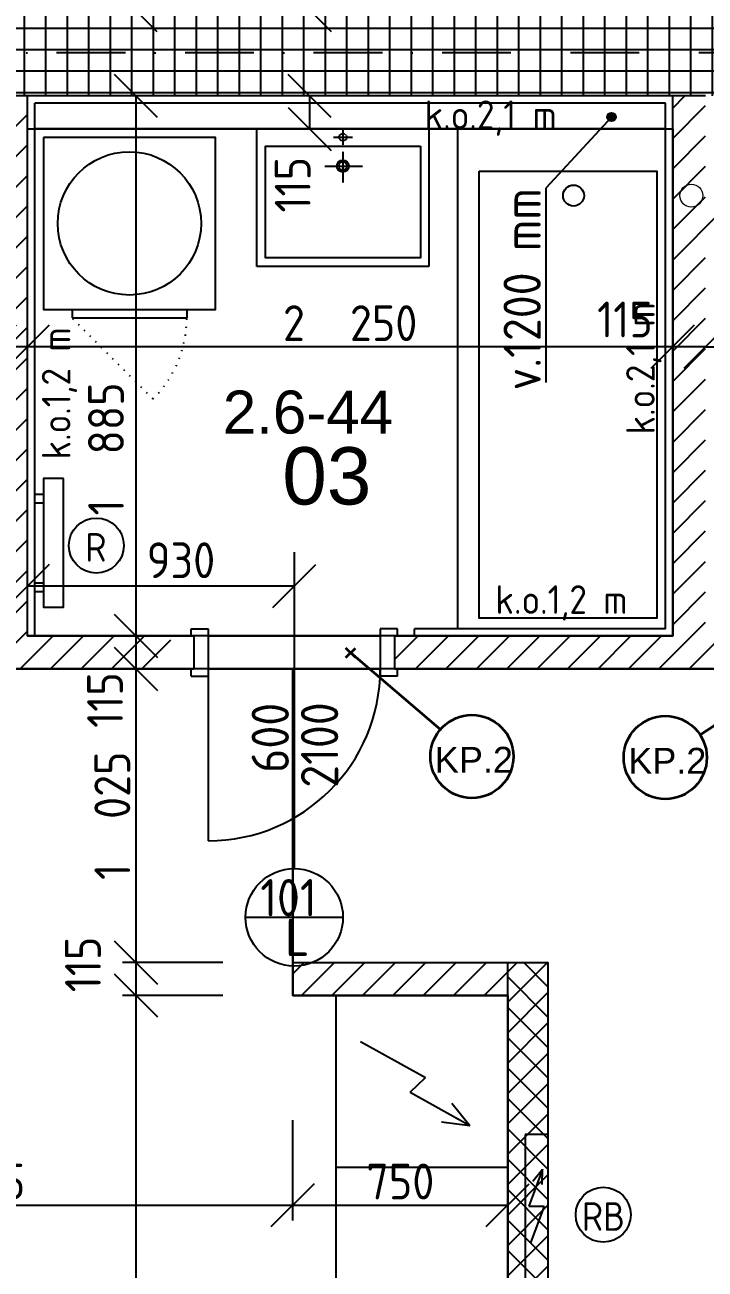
# Model space of a CAD drawing. Extents: x 4511820 to 5180432, y -1526536 to -944957.
# Drawn here: x 5148378 to 5150751, y -1223349 to -1219006 of the extents above; entities that cross this region are included whole.
import ezdxf

# ---------------------------------------------------------------- set-up
doc = ezdxf.new("R2010")
doc.units = 0
doc.header["$MEASUREMENT"] = 0
for name, pattern in [('ACAD_ISO07W100', [3.5, 0.5, -3]), ('BODKOCIARKOVANA_3', [5.6, 3, -1.3, 0, -1.3]), ('DASHED', [0.75, 0.5, -0.25])]:
    doc.linetypes.add(name, pattern=pattern)
doc.layers.get('0').update_dxf_attribs({"linetype": 'CONTINUOUS'})
doc.layers.get('Defpoints').update_dxf_attribs({"color": 61, "linetype": 'CONTINUOUS'})
for name, color, linetype in [('DVERE', 45, 'CONTINUOUS'), ('KÓTY', 4, 'CONTINUOUS'), ('MÚRY', 1, 'CONTINUOUS'), ('osi', 253, 'CONTINUOUS'), ('Plochy', 41, 'CONTINUOUS'), ('POPIS', 7, 'CONTINUOUS'), ('TENKÁ', 7, 'CONTINUOUS'), ('Z-Kúrenie', 101, 'CONTINUOUS'), ('ZARIADENIE1', 145, 'CONTINUOUS'), ('ZARIADOVACIE', 144, 'CONTINUOUS'), ('ZZ-elektro', 221, 'CONTINUOUS'), ('ŠRAFY', 82, 'CONTINUOUS')]:
    doc.layers.add(name, color=color, linetype=linetype)
doc.layers.add('preklady', color=74, linetype='CONTINUOUS', lineweight=35)
doc.layers.add('zz-kanal-splaskova', color=37, linetype='CONTINUOUS', lineweight=18)
doc.styles.add('ARIAL', font='arial.ttf')
doc.styles.add('STYLE1', font='isocp.shx')
doc.dimstyles.new('STANDARD-50', dxfattribs={"dimtxt": 125, "dimasz": 150, "dimexe": 10, "dimexo": 200, "dimgap": 20, "dimtad": 1, "dimdsep": 46, "dimlunit": 6, "dimtxsty": 'STYLE1', "dimblk1": 'OBLIQUE', "dimblk2": 'OBLIQUE', "dimsah": 1, "dimcen": 2.5, "dimse1": 1, "dimse2": 1, "dimadec": 0, "dimazin": 0, "dimtfac": 1, "dimtmove": 1, "dimatfit": 3, "dimldrblk": 'OBLIQUE', "dimfxl": 1, "dimtolj": 1, "dimtzin": 0, "dimarcsym": 0})
pattern_1 = [(45, (515270.5, 214751.965), (-53.0330086, 53.0330086), [])]

# ---------------------------------------------------------------- blocks, each defined once
blk = doc.blocks.new('pračka')
at = {"layer": 'ZARIADENIE1', "color": 8, "linetype": 'ACAD_ISO07W100', "ltscale": 8}
blk.add_line((4536136.9, -1117296.3), (4536419.7, -1117579.2), dxfattribs=at)
at = {"layer": 'ZARIADENIE1', "color": 8}
for p, q in [((4536419.7, -1117579.2), (4536019.7, -1117579.2)), ((4536019.7, -1117609.2), (4536019.7, -1117579.2)), ((4536419.7, -1117609.2), (4536419.7, -1117579.2))]:
    blk.add_line(p, q, dxfattribs=at)
blk.add_lwpolyline([(4536519.7, -1118209.2), (4536519.7, -1117609.2), (4535919.7, -1117609.2), (4535919.7, -1118209.2)], close=True, dxfattribs=at)
blk.add_circle((4536219.7, -1117909.2), 250, dxfattribs=at)
at = {"layer": 'ZARIADENIE1', "color": 8, "linetype": 'ACAD_ISO07W100', "ltscale": 8}
blk.add_arc((4536419.7, -1117579.2), 400, 135, 180, dxfattribs=at)
blk = doc.blocks.new('_OBLIQUE')
at = {"color": 0, "linetype": 'ByBlock'}
blk.add_line((-0.5, -0.5), (0.5, 0.5), dxfattribs=at)
blk = doc.blocks.new('*D28591')
at = {"layer": 'Defpoints', "color": 0}
for p in [(5149037.5, -1218469.2), (5148763, -1218954.2), (5149037.5, -1218954.2)]:
    blk.add_point(p, dxfattribs=at)
at = {"layer": 'KÓTY', "color": 0, "lineweight": -2}
blk.add_line((5148763, -1218469.2), (5148763, -1218954.2), dxfattribs=at)
at = {"layer": 'KÓTY', "color": 0, "linetype": 'ByBlock', "lineweight": -2, "xscale": 150, "yscale": 150, "zscale": 150}
for p, rotation in [((5148763, -1218469.2), 90), ((5148763, -1218954.2), 270)]:
    blk.add_blockref('_OBLIQUE', p, dxfattribs=dict(at, rotation=rotation))
at = {"layer": 'KÓTY', "color": 0, "insert": (5148680.5, -1218711.7), "char_height": 125, "attachment_point": 5, "rotation": 90, "style": 'STYLE1'}
blk.add_mtext('\\A1;485', dxfattribs=at)
blk = doc.blocks.new('*D28593')
at = {"layer": 'Defpoints', "color": 0}
for p in [(5150752.5, -1219769.2), (5151752.5, -1219769.2), (5151752.5, -1220130)]:
    blk.add_point(p, dxfattribs=at)
at = {"layer": 'KÓTY', "color": 0, "lineweight": -2}
blk.add_line((5150752.5, -1220130), (5151752.5, -1220130), dxfattribs=at)
at = {"layer": 'KÓTY', "color": 0, "linetype": 'ByBlock', "lineweight": -2, "xscale": 150, "yscale": 150, "zscale": 150, "rotation": 180}
blk.add_blockref('_OBLIQUE', (5150752.5, -1220130), dxfattribs=at)
at = {"layer": 'KÓTY', "color": 0, "linetype": 'ByBlock', "lineweight": -2, "xscale": 150, "yscale": 150, "zscale": 150}
blk.add_blockref('_OBLIQUE', (5151752.5, -1220130), dxfattribs=at)
at = {"layer": 'KÓTY', "color": 0, "insert": (5151252.5, -1220047.5), "char_height": 125, "attachment_point": 5, "style": 'STYLE1'}
blk.add_mtext('\\A1;1ﾠ000', dxfattribs=at)
blk = doc.blocks.new('*D28594')
at = {"layer": 'Defpoints', "color": 0}
for p in [(5148387.5, -1219254.2), (5150637.5, -1219370.5), (5148387.5, -1220130)]:
    blk.add_point(p, dxfattribs=at)
at = {"layer": 'KÓTY', "color": 0, "lineweight": -2}
blk.add_line((5150637.5, -1220130), (5148387.5, -1220130), dxfattribs=at)
at = {"layer": 'KÓTY', "color": 0, "linetype": 'ByBlock', "lineweight": -2, "xscale": 150, "yscale": 150, "zscale": 150, "rotation": 180}
blk.add_blockref('_OBLIQUE', (5148387.5, -1220130), dxfattribs=at)
at = {"layer": 'KÓTY', "color": 0, "linetype": 'ByBlock', "lineweight": -2, "xscale": 150, "yscale": 150, "zscale": 150}
blk.add_blockref('_OBLIQUE', (5150637.5, -1220130), dxfattribs=at)
at = {"layer": 'KÓTY', "color": 0, "insert": (5149512.5, -1220047.5), "char_height": 125, "attachment_point": 5, "style": 'STYLE1'}
blk.add_mtext('\\A1;2ﾠ250', dxfattribs=at)
blk = doc.blocks.new('*D28595')
at = {"layer": 'Defpoints', "color": 0}
for p in [(5148272.5, -1219254.2), (5148387.5, -1219254.2), (5148272.5, -1220130)]:
    blk.add_point(p, dxfattribs=at)
at = {"layer": 'KÓTY', "color": 0, "lineweight": -2}
blk.add_line((5148387.5, -1220130), (5148272.5, -1220130), dxfattribs=at)
at = {"layer": 'KÓTY', "color": 0, "linetype": 'ByBlock', "lineweight": -2, "xscale": 150, "yscale": 150, "zscale": 150, "rotation": 180}
blk.add_blockref('_OBLIQUE', (5148272.5, -1220130), dxfattribs=at)
at = {"layer": 'KÓTY', "color": 0, "linetype": 'ByBlock', "lineweight": -2, "xscale": 150, "yscale": 150, "zscale": 150}
blk.add_blockref('_OBLIQUE', (5148387.5, -1220130), dxfattribs=at)
at = {"layer": 'KÓTY', "color": 0, "insert": (5148149.5, -1220002), "char_height": 125, "attachment_point": 5, "style": 'STYLE1'}
blk.add_mtext('\\A1;115', dxfattribs=at)
blk = doc.blocks.new('*D28597')
at = {"layer": 'Defpoints', "color": 0}
for p in [(5150637.5, -1220130), (5150637.5, -1220130), (5150752.5, -1220130)]:
    blk.add_point(p, dxfattribs=at)
at = {"layer": 'KÓTY', "color": 0, "lineweight": -2}
blk.add_line((5150752.5, -1220130), (5150637.5, -1220130), dxfattribs=at)
at = {"layer": 'KÓTY', "color": 0, "linetype": 'ByBlock', "lineweight": -2, "xscale": 150, "yscale": 150, "zscale": 150, "rotation": 180}
blk.add_blockref('_OBLIQUE', (5150637.5, -1220130), dxfattribs=at)
at = {"layer": 'KÓTY', "color": 0, "linetype": 'ByBlock', "lineweight": -2, "xscale": 150, "yscale": 150, "zscale": 150}
blk.add_blockref('_OBLIQUE', (5150752.5, -1220130), dxfattribs=at)
at = {"layer": 'KÓTY', "color": 0, "insert": (5150471, -1220034.5), "char_height": 125, "attachment_point": 5, "style": 'STYLE1'}
blk.add_mtext('\\A1;115', dxfattribs=at)
blk = doc.blocks.new('*D28601')
at = {"layer": 'Defpoints', "color": 0}
for p in [(5148387.5, -1220846.6), (5149317.5, -1220846.6), (5148387.5, -1220965)]:
    blk.add_point(p, dxfattribs=at)
at = {"layer": 'KÓTY', "color": 0, "lineweight": -2}
blk.add_line((5149317.5, -1220965), (5148387.5, -1220965), dxfattribs=at)
at = {"layer": 'KÓTY', "color": 0, "linetype": 'ByBlock', "lineweight": -2, "xscale": 150, "yscale": 150, "zscale": 150, "rotation": 180}
blk.add_blockref('_OBLIQUE', (5148387.5, -1220965), dxfattribs=at)
at = {"layer": 'KÓTY', "color": 0, "linetype": 'ByBlock', "lineweight": -2, "xscale": 150, "yscale": 150, "zscale": 150}
blk.add_blockref('_OBLIQUE', (5149317.5, -1220965), dxfattribs=at)
at = {"layer": 'KÓTY', "color": 0, "insert": (5148922.5, -1220875), "char_height": 125, "attachment_point": 5, "style": 'STYLE1'}
blk.add_mtext('\\A1;930', dxfattribs=at)
blk = doc.blocks.new('*D28614')
at = {"layer": 'Defpoints', "color": 0}
for p in [(5149312.5, -1222336.7), (5150062.5, -1222336.7), (5150062.5, -1223126)]:
    blk.add_point(p, dxfattribs=at)
at = {"layer": 'KÓTY', "color": 0, "lineweight": -2}
blk.add_line((5149312.5, -1223126), (5150062.5, -1223126), dxfattribs=at)
at = {"layer": 'KÓTY', "color": 0, "linetype": 'ByBlock', "lineweight": -2, "xscale": 150, "yscale": 150, "zscale": 150, "rotation": 180}
blk.add_blockref('_OBLIQUE', (5149312.5, -1223126), dxfattribs=at)
at = {"layer": 'KÓTY', "color": 0, "linetype": 'ByBlock', "lineweight": -2, "xscale": 150, "yscale": 150, "zscale": 150}
blk.add_blockref('_OBLIQUE', (5150062.5, -1223126), dxfattribs=at)
at = {"layer": 'KÓTY', "color": 0, "insert": (5149687.5, -1223043.5), "char_height": 125, "attachment_point": 5, "style": 'STYLE1'}
blk.add_mtext('\\A1;750', dxfattribs=at)
blk = doc.blocks.new('*D28617')
at = {"layer": 'Defpoints', "color": 0}
for p in [(5150303.5, -1218839.2), (5149371, -1218954.2), (5150303.5, -1218954.2)]:
    blk.add_point(p, dxfattribs=at)
at = {"layer": 'KÓTY', "color": 0, "lineweight": -2}
blk.add_line((5149371, -1218839.2), (5149371, -1218954.2), dxfattribs=at)
at = {"layer": 'KÓTY', "color": 0, "linetype": 'ByBlock', "lineweight": -2, "xscale": 150, "yscale": 150, "zscale": 150}
for p, rotation in [((5149371, -1218839.2), 90), ((5149371, -1218954.2), 270)]:
    blk.add_blockref('_OBLIQUE', p, dxfattribs=dict(at, rotation=rotation))
at = {"layer": 'KÓTY', "color": 0, "insert": (5149322, -1218654), "char_height": 125, "attachment_point": 5, "rotation": 90, "style": 'STYLE1'}
blk.add_mtext('\\A1;115', dxfattribs=at)
blk = doc.blocks.new('*D28627')
at = {"layer": 'Defpoints', "color": 0}
for p in [(5148387.5, -1219254.2), (5146852.5, -1221139.2), (5148765.5, -1221139.2)]:
    blk.add_point(p, dxfattribs=at)
at = {"layer": 'KÓTY', "color": 0, "lineweight": -2}
blk.add_line((5148765.5, -1219254.2), (5148765.5, -1221139.2), dxfattribs=at)
at = {"layer": 'KÓTY', "color": 0, "linetype": 'ByBlock', "lineweight": -2, "xscale": 150, "yscale": 150, "zscale": 150}
for p, rotation in [((5148765.5, -1219254.2), 90), ((5148765.5, -1221139.2), 270)]:
    blk.add_blockref('_OBLIQUE', p, dxfattribs=dict(at, rotation=rotation))
at = {"layer": 'KÓTY', "color": 0, "insert": (5148661, -1220486.5), "char_height": 125, "attachment_point": 5, "rotation": 90, "style": 'STYLE1'}
blk.add_mtext('\\A1;1ﾠ885', dxfattribs=at)
blk = doc.blocks.new('*D28628')
at = {"layer": 'Defpoints', "color": 0}
for p in [(5147562.5, -1221139.2), (5147927.5, -1221254.2), (5148765.5, -1221254.2)]:
    blk.add_point(p, dxfattribs=at)
at = {"layer": 'KÓTY', "color": 0, "lineweight": -2}
blk.add_line((5148765.5, -1221139.2), (5148765.5, -1221254.2), dxfattribs=at)
at = {"layer": 'KÓTY', "color": 0, "linetype": 'ByBlock', "lineweight": -2, "xscale": 150, "yscale": 150, "zscale": 150}
for p, rotation in [((5148765.5, -1221139.2), 90), ((5148765.5, -1221254.2), 270)]:
    blk.add_blockref('_OBLIQUE', p, dxfattribs=dict(at, rotation=rotation))
at = {"layer": 'KÓTY', "color": 0, "insert": (5148657.5, -1221363), "char_height": 125, "attachment_point": 5, "rotation": 90, "style": 'STYLE1'}
blk.add_mtext('\\A1;115', dxfattribs=at)
blk = doc.blocks.new('*D28629')
at = {"layer": 'Defpoints', "color": 0}
for p in [(5150303.5, -1219254.2), (5149371, -1219369.2), (5150303.5, -1219369.2)]:
    blk.add_point(p, dxfattribs=at)
at = {"layer": 'KÓTY', "color": 0, "lineweight": -2}
blk.add_line((5149371, -1219254.2), (5149371, -1219369.2), dxfattribs=at)
at = {"layer": 'KÓTY', "color": 0, "linetype": 'ByBlock', "lineweight": -2, "xscale": 150, "yscale": 150, "zscale": 150}
for p, rotation in [((5149371, -1219254.2), 90), ((5149371, -1219369.2), 270)]:
    blk.add_blockref('_OBLIQUE', p, dxfattribs=dict(at, rotation=rotation))
at = {"layer": 'KÓTY', "color": 0, "insert": (5149312, -1219564.5), "char_height": 125, "attachment_point": 5, "rotation": 90, "style": 'STYLE1'}
blk.add_mtext('\\A1;115', dxfattribs=at)
blk = doc.blocks.new('*D28664')
at = {"layer": 'Defpoints', "color": 0}
for p in [(5146967.5, -1222394.2), (5149312.5, -1222394.2), (5149312.5, -1223126)]:
    blk.add_point(p, dxfattribs=at)
at = {"layer": 'KÓTY', "color": 0, "lineweight": -2}
blk.add_line((5146967.5, -1223126), (5149312.5, -1223126), dxfattribs=at)
at = {"layer": 'KÓTY', "color": 0, "linetype": 'ByBlock', "lineweight": -2, "xscale": 150, "yscale": 150, "zscale": 150, "rotation": 180}
blk.add_blockref('_OBLIQUE', (5146967.5, -1223126), dxfattribs=at)
at = {"layer": 'KÓTY', "color": 0, "linetype": 'ByBlock', "lineweight": -2, "xscale": 150, "yscale": 150, "zscale": 150}
blk.add_blockref('_OBLIQUE', (5149312.5, -1223126), dxfattribs=at)
at = {"layer": 'KÓTY', "color": 0, "insert": (5148140, -1223043.5), "char_height": 125, "attachment_point": 5, "style": 'STYLE1'}
blk.add_mtext('\\A1;2ﾠ345', dxfattribs=at)
blk = doc.blocks.new('*D28665')
at = {"layer": 'Defpoints', "color": 0}
for p in [(5149312.5, -1221254.2), (5148765.5, -1222279.2), (5149312.5, -1222279.2)]:
    blk.add_point(p, dxfattribs=at)
at = {"layer": 'KÓTY', "color": 0, "lineweight": -2}
blk.add_line((5148765.5, -1221254.2), (5148765.5, -1222279.2), dxfattribs=at)
at = {"layer": 'KÓTY', "color": 0, "linetype": 'ByBlock', "lineweight": -2, "xscale": 150, "yscale": 150, "zscale": 150}
for p, rotation in [((5148765.5, -1221254.2), 90), ((5148765.5, -1222279.2), 270)]:
    blk.add_blockref('_OBLIQUE', p, dxfattribs=dict(at, rotation=rotation))
at = {"layer": 'KÓTY', "color": 0, "insert": (5148683, -1221766.7), "char_height": 125, "attachment_point": 5, "rotation": 90, "style": 'STYLE1'}
blk.add_mtext('\\A1;1ﾠ025', dxfattribs=at)
blk = doc.blocks.new('*D28666')
at = {"layer": 'Defpoints', "color": 0}
for p in [(5149312.5, -1222279.2), (5148765.5, -1222394.2), (5149312.5, -1222394.2)]:
    blk.add_point(p, dxfattribs=at)
at = {"layer": 'KÓTY', "color": 0, "lineweight": -2}
blk.add_line((5148765.5, -1222279.2), (5148765.5, -1222394.2), dxfattribs=at)
at = {"layer": 'KÓTY', "color": 0, "linetype": 'ByBlock', "lineweight": -2, "xscale": 150, "yscale": 150, "zscale": 150}
for p, rotation in [((5148765.5, -1222279.2), 90), ((5148765.5, -1222394.2), 270)]:
    blk.add_blockref('_OBLIQUE', p, dxfattribs=dict(at, rotation=rotation))
at = {"layer": 'KÓTY', "color": 0, "insert": (5148580.5, -1222286), "char_height": 125, "attachment_point": 5, "rotation": 90, "style": 'STYLE1'}
blk.add_mtext('\\A1;115', dxfattribs=at)
blk = doc.blocks.new('*D28667')
at = {"layer": 'Defpoints', "color": 0}
for p in [(5149312.5, -1222394.2), (5148765.5, -1225374.2), (5149312.5, -1225374.2)]:
    blk.add_point(p, dxfattribs=at)
at = {"layer": 'KÓTY', "color": 0, "lineweight": -2}
blk.add_line((5148765.5, -1222394.2), (5148765.5, -1225374.2), dxfattribs=at)
at = {"layer": 'KÓTY', "color": 0, "linetype": 'ByBlock', "lineweight": -2, "xscale": 150, "yscale": 150, "zscale": 150}
for p, rotation in [((5148765.5, -1222394.2), 90), ((5148765.5, -1225374.2), 270)]:
    blk.add_blockref('_OBLIQUE', p, dxfattribs=dict(at, rotation=rotation))
at = {"layer": 'KÓTY', "color": 0, "insert": (5148683, -1223884.2), "char_height": 125, "attachment_point": 5, "rotation": 90, "style": 'STYLE1'}
blk.add_mtext('\\A1;2ﾠ980', dxfattribs=at)

msp = doc.modelspace()

# ---------------------------------------------------------------- hatches: boundary and pattern name
at = {"layer": 'KÓTY'}
h = msp.add_hatch(color=256, dxfattribs=at)
h.dxf.hatch_style = 1
h.paths.add_polyline_path([(5150439, -1219327.918, -0.65381715), (5150413.826, -1219338.94, -1.52947961)])
at = {"layer": 'ŠRAFY', "ltscale": 0.25}
h = msp.add_hatch(dxfattribs=at)
h.set_pattern_fill('ANSI37', color=256, scale=600, angle=45)
h.set_pattern_definition([(90, (-3307273.674, 579782.7), (-75, 1e-14), []), (180, (-3307273.674, 579782.7), (-1e-14, -75), [])])
h.paths.add_polyline_path([(5142982.5, -1219254.226), (5148272.5, -1219254.226), (5148387.5, -1219254.226), (5150612.5, -1219254.226), (5150637.5, -1219254.226), (5150752.5, -1219254.226), (5151752.5, -1219254.226), (5151867.5, -1219254.226), (5152437.5, -1219254.226), (5152467.5, -1219254.226), (5155902.5, -1219254.226), (5155902.5, -1218954.226), (5152117.5, -1218954.226), (5152087.5, -1218954.226), (5151517.5, -1218954.226), (5151402.5, -1218954.226), (5149177.5, -1218954.226), (5149152.5, -1218954.226), (5149037.5, -1218954.226), (5147287.5, -1218954.226), (5147172.5, -1218954.226), (5146572.5, -1218954.226), (5145972.5, -1218954.226), (5145372.5, -1218954.226), (5144217.5, -1218954.226), (5144042.5, -1218954.226), (5142982.5, -1218954.226)])
h = msp.add_hatch(dxfattribs=at)
h.set_pattern_fill('ANSI31', color=256, scale=600, style=0)
h.set_pattern_definition(pattern_1)
h.paths.add_polyline_path([(5146852.5, -1221329.226), (5146967.5, -1221329.226), (5146967.5, -1221319.226), (5146967.5, -1221254.226), (5148877.5, -1221254.226), (5148887.5, -1221254.226), (5148887.5, -1221139.226), (5148877.5, -1221139.226), (5148412.5, -1221139.226), (5148387.5, -1221139.226), (5148387.5, -1219369.226), (5148387.5, -1219254.226), (5148272.5, -1219254.226), (5148272.5, -1221139.226), (5146852.5, -1221139.226), (5146852.5, -1221319.226)])
h = msp.add_hatch(dxfattribs=at)
h.set_pattern_fill('ANSI31', color=256, scale=600, style=0)
h.set_pattern_definition(pattern_1)
h.paths.add_polyline_path([(5150867.5, -1221139.226), (5150752.5, -1221139.226), (5150752.5, -1219769.226), (5151752.5, -1219769.226), (5151752.5, -1221139.226), (5151567.5, -1221139.226), (5151567.5, -1221254.226), (5151902.5, -1221254.226), (5151902.5, -1221329.226), (5152017.5, -1221329.226), (5152017.5, -1221139.226), (5151867.5, -1221139.226), (5151867.5, -1219254.226), (5151752.5, -1219254.226), (5151752.5, -1219654.226), (5150752.5, -1219654.226), (5150752.5, -1219254.226), (5150637.5, -1219254.226), (5150637.5, -1221139.226), (5149667.5, -1221139.226), (5149667.5, -1221254.226), (5150867.5, -1221254.226)])
h = msp.add_hatch(dxfattribs=at)
h.set_pattern_fill('ANSI31', color=256, scale=600, style=0)
h.set_pattern_definition(pattern_1)
h.paths.add_polyline_path([(5149312.5, -1222279.226), (5149312.5, -1222394.226), (5150062.5, -1222394.226), (5150062.5, -1222279.226)])
h = msp.add_hatch(dxfattribs=at)
h.set_pattern_fill('ANSI37', color=256, scale=600, style=0)
h.set_pattern_definition([(45, (-2973754.684, 438142.75), (-53.0330086, 53.0330086), []), (135, (-2973754.684, 438142.75), (-53.0330086, -53.0330086), [])])
h.paths.add_polyline_path([(5150062.5, -1222279.226), (5150062.5, -1222394.226), (5150062.5, -1225374.226), (5150202.5, -1225374.226), (5150202.5, -1225154.226), (5150202.5, -1225074.226), (5150202.5, -1222279.226)])

# ---------------------------------------------------------------- linework, layer by layer
at = {"layer": 'DVERE', "ltscale": 0.25}
for p, q in [((5149317.5, -1220846.57), (5149317.5, -1221951.226)), ((5148957.5, -1221139.226), (5148957.5, -1221114.226)), ((5148957.5, -1221114.226), (5149017.5, -1221114.226)), ((5149017.5, -1221114.226), (5149017.5, -1221279.226)), ((5149017.5, -1221139.226), (5149617.5, -1221139.226)), ((5149017.5, -1221139.226), (5149017.5, -1221284.226)), ((5149617.5, -1221114.226), (5149617.5, -1221279.226)), ((5149677.5, -1221114.226), (5149617.5, -1221114.226)), ((5149677.5, -1221139.226), (5149677.5, -1221114.226)), ((5148957.5, -1221279.226), (5148957.5, -1221254.226)), ((5149017.5, -1221254.226), (5149617.5, -1221254.226)), ((5149017.5, -1221254.226), (5149017.5, -1221854.226)), ((5149677.5, -1221279.226), (5149677.5, -1221254.226)), ((5148957.5, -1221279.226), (5149017.5, -1221279.226)), ((5149677.5, -1221279.226), (5149617.5, -1221279.226)), ((5149147.5, -1222121.226), (5149487.5, -1222121.226))]:
    msp.add_line(p, q, dxfattribs=at)
msp.add_circle((5149317.5, -1222121.226), 170, dxfattribs=at)
msp.add_arc((5149017.5, -1221254.226), 600, 270, 0, dxfattribs=at)
at = {"layer": 'KÓTY'}
for p in [(5150424, -1219327.918), (5150196, -1220254.418)]:
    msp.add_line(p, (5150196, -1219574.918), dxfattribs=at)
at = {"layer": 'KÓTY', "ltscale": 0.25}
for p, q in [((5149068.403, -1222279.226), (5148718.403, -1222279.226)), ((5149068.403, -1222394.226), (5148718.403, -1222394.226))]:
    msp.add_line(p, q, dxfattribs=at)
at = {"layer": 'KÓTY', "ltscale": 25}
msp.add_line((5149312.5, -1223179.438), (5149312.5, -1222829.438), dxfattribs=at)
at = {"layer": 'KÓTY'}
msp.add_circle((5150424, -1219327.918), 15, dxfattribs=at)
at = {"layer": 'MÚRY', "ltscale": 0.25}
for p, q in [((5150637.5, -1219254.226), (5148387.5, -1219254.226)), ((5148387.5, -1221139.226), (5148387.5, -1219254.226)), ((5150637.5, -1221139.226), (5150637.5, -1219254.226)), ((5148387.5, -1221139.226), (5148967.5, -1221139.226)), ((5148967.5, -1221139.226), (5148967.5, -1221254.226)), ((5149667.5, -1221139.226), (5150637.5, -1221139.226)), ((5149667.5, -1221139.226), (5149667.5, -1221254.226)), ((5146967.5, -1221254.226), (5148967.5, -1221254.226)), ((5149667.5, -1221254.226), (5150917.5, -1221254.226)), ((5149312.5, -1222279.226), (5149312.5, -1222394.226))]:
    msp.add_line(p, q, dxfattribs=at)
at = {"layer": 'MÚRY'}
for p, q in [((5149312.5, -1222279.226), (5150202.5, -1222279.226)), ((5150202.5, -1222279.226), (5150202.5, -1225074.226)), ((5149312.5, -1222394.226), (5150062.5, -1222394.226)), ((5150062.5, -1222394.226), (5150062.5, -1225374.226))]:
    msp.add_line(p, q, dxfattribs=at)
at = {"layer": 'osi', "linetype": 'BODKOCIARKOVANA_3', "ltscale": 80}
msp.add_line((5157242.5, -1219104.226), (5093572.5, -1219104.226), dxfattribs=at)
at = {"layer": 'Plochy'}
for p, q in [((5149312.5, -1222394.226), (5149312.5, -1222279.226)), ((5150062.5, -1222394.226), (5149312.5, -1222394.226))]:
    msp.add_line(p, q, dxfattribs=at)
for points in [[(5148387.5, -1219369.226), (5150637.5, -1219369.226), (5150637.5, -1221139.226), (5148387.5, -1221139.226)], [(5150062.5, -1222394.226), (5149312.5, -1222394.226), (5149312.5, -1221254.226), (5146967.5, -1221254.226), (5146967.5, -1222394.226), (5144217.5, -1222394.226), (5144217.5, -1225374.226), (5150062.5, -1225374.226)], [(5151902.5, -1225374.226), (5151902.5, -1221254.226), (5149312.5, -1221254.226), (5149312.5, -1222279.226), (5150202.5, -1222279.226), (5150202.5, -1225074.226), (5150852.5, -1225074.226), (5150852.5, -1225374.226)]]:
    msp.add_lwpolyline(points, close=True, dxfattribs=at)
at = {"layer": 'preklady'}
for p, q in [((5149497.883, -1221214.652), (5149531.117, -1221181.418)), ((5149531.118, -1221214.652), (5149497.884, -1221181.418)), ((5149514.5, -1221198.035), (5149827.086, -1221465.751)), ((5151163.5, -1221204.535), (5150733.251, -1221484.491))]:
    msp.add_line(p, q, dxfattribs=at)
at = {"layer": 'preklady', "ltscale": 0.25}
for centre in [(5149937.215, -1221560.073), (5150611.715, -1221563.573)]:
    msp.add_circle(centre, 145, dxfattribs=at)
at = {"layer": 'TENKÁ'}
for p, q in [((5148387.5, -1219254.226), (5148272.5, -1219254.226)), ((5150752.5, -1219254.226), (5150637.5, -1219254.226)), ((5150062.5, -1222394.226), (5150062.5, -1222279.226))]:
    msp.add_line(p, q, dxfattribs=at)
at = {"layer": 'TENKÁ', "ltscale": 0.25}
for p, q in [((5148412.5, -1221139.226), (5148412.5, -1219279.226)), ((5150612.5, -1219279.226), (5148412.5, -1219279.226)), ((5150612.5, -1221114.226), (5150612.5, -1219279.226)), ((5150612.5, -1219369.226), (5148412.5, -1219369.226)), ((5150612.5, -1221114.226), (5149737.5, -1221114.226)), ((5149737.5, -1221139.226), (5149737.5, -1221114.226))]:
    msp.add_line(p, q, dxfattribs=at)
at = {"layer": 'TENKÁ', "linetype": 'ACAD_ISO07W100', "ltscale": 10}
msp.add_line((5149312.5, -1222279.226), (5149312.5, -1221254.226), dxfattribs=at)
at = {"layer": 'Z-Kúrenie', "linetype": 'Continuous'}
for p, q in [((5148412.5, -1220644.226), (5148442.5, -1220644.226)), ((5148412.5, -1220674.226), (5148442.5, -1220674.226)), ((5148412.5, -1220954.226), (5148442.5, -1220954.226)), ((5148412.5, -1220984.226), (5148442.5, -1220984.226))]:
    msp.add_line(p, q, dxfattribs=at)
msp.add_lwpolyline([(5148512.5, -1220589.226), (5148442.5, -1220589.226), (5148442.5, -1221039.226), (5148512.5, -1221039.226)], close=True, dxfattribs=at)
msp.add_circle((5148627.203, -1220823.642), 96, dxfattribs=at)
at = {"layer": 'ZARIADENIE1', "color": 8, "ltscale": 0.25}
for p, q in [((5149462.5, -1222394.226), (5149462.5, -1225374.226)), ((5150062.5, -1222994.226), (5149462.5, -1222994.226))]:
    msp.add_line(p, q, dxfattribs=at)
at = {"layer": 'ZARIADENIE1', "color": 8}
for p, q in [((5149548.988, -1222554.374), (5149775.314, -1222680.301)), ((5149722.443, -1222732.134), (5149775.314, -1222680.301)), ((5149722.443, -1222732.134), (5149930.418, -1222847.85)), ((5149867.14, -1222770.301), (5149930.418, -1222847.85)), ((5149831.161, -1222834.966), (5149930.418, -1222847.85))]:
    msp.add_line(p, q, dxfattribs=at)
at = {"layer": 'ZARIADOVACIE', "ltscale": 0.25}
for p, q in [((5149187.5, -1219849.226), (5149187.5, -1219369.226)), ((5149787.5, -1219369.226), (5149787.5, -1219849.226)), ((5149887.5, -1219369.226), (5149887.5, -1221114.226)), ((5149787.5, -1219849.226), (5149187.5, -1219849.226))]:
    msp.add_line(p, q, dxfattribs=at)
at = {"layer": 'ZARIADOVACIE', "linetype": 'DASHED'}
for p, q in [((5149454.637, -1219398.574), (5149520.363, -1219398.574)), ((5149487.5, -1219373.927), (5149487.5, -1219425.961)), ((5149487.5, -1219448.333), (5149487.5, -1219557.878)), ((5149424.512, -1219498.997), (5149555.965, -1219498.997))]:
    msp.add_line(p, q, dxfattribs=at)
at = {"layer": 'ZARIADOVACIE', "ltscale": 0.25}
for points in [[(5149757.5, -1219429.226), (5149757.5, -1219819.226), (5149217.5, -1219819.226), (5149217.5, -1219429.226)], [(5149757.5, -1219429.226), (5149757.5, -1219819.226), (5149217.5, -1219819.226), (5149217.5, -1219429.226)], [(5149962.5, -1219516.698), (5150582.5, -1219516.698), (5150582.5, -1221076.698), (5149962.5, -1221076.698)]]:
    msp.add_lwpolyline(points, close=True, dxfattribs=at)
at = {"layer": 'ZARIADOVACIE', "linetype": 'DASHED'}
msp.add_circle((5149487.186, -1219398.574), 12.931, dxfattribs=at)
at = {"layer": 'ZARIADOVACIE', "linetype": 'Continuous'}
for centre, radius in [((5149487.227, -1219499.265), 20.877), ((5149487.5, -1219498.997), 14.781)]:
    msp.add_circle(centre, radius, dxfattribs=at)
at = {"layer": 'ZARIADOVACIE', "ltscale": 0.25}
msp.add_circle((5150291.798, -1219602.112), 36.624, dxfattribs=at)
at = {"layer": 'ZZ-elektro'}
for p, q in [((5150202.5, -1222879.226), (5150122.5, -1222879.226)), ((5150122.5, -1222879.226), (5150122.5, -1223379.226)), ((5150183.901, -1223000.733), (5150135.617, -1223129.226)), ((5150149.792, -1223041.719), (5150183.901, -1223000.733)), ((5150182.578, -1223054.039), (5150183.901, -1223000.733)), ((5150135.617, -1223129.226), (5150189.33, -1223129.226)), ((5150189.33, -1223129.226), (5150141.046, -1223257.72))]:
    msp.add_line(p, q, dxfattribs=at)
msp.add_circle((5150395.252, -1223159.356), 96, dxfattribs=at)
at = {"layer": 'zz-kanal-splaskova'}
msp.add_circle((5150702.5, -1219602.112), 40, dxfattribs=at)

# ---------------------------------------------------------------- block references
at = {"layer": 'TENKÁ', "rotation": 180}
msp.add_blockref('pračka', (9684962.247, -2337608.418), dxfattribs=at)

# ---------------------------------------------------------------- texts
at = {"layer": 'DVERE', "style": 'STYLE1'}
for s, p in [('101', (5149198.97, -1222117.726)), ('L', (5149285.97, -1222256.363))]:
    msp.add_text(s, height=130, dxfattribs=at).set_placement(p)
at = {"layer": 'POPIS', "lineweight": 40, "ltscale": 0.25, "style": 'ARIAL'}
for s, height, p in [('2.6-44', 150, (5149068.269, -1220432.805)), ('03', 200, (5149275.839, -1220680.415))]:
    msp.add_text(s, height=height, dxfattribs=at).set_placement(p)
at = {"layer": 'preklady', "linetype": 'Continuous', "lineweight": 20, "style": 'ARIAL'}
for p in [(5149807.951, -1221616.329), (5150482.451, -1221619.829)]:
    msp.add_text('KP.2', height=90, dxfattribs=at).set_placement(p)
at = {"layer": 'TENKÁ', "linetype": 'Continuous', "style": 'STYLE1'}
for s, p in [('k.o.2,1 m', (5149772.169, -1219370.18)), ('k.o.1,2 m', (5150019.067, -1221062.179))]:
    msp.add_text(s, height=100, dxfattribs=at).set_placement(p)
for s, height, p in [('v.1200 mm', 130, (5150177.417, -1220282.545)), ('k.o.2,1 m', 100, (5150575.152, -1220435.991)), ('k.o.1,2 m', 100, (5148537.03, -1220523.191)), ('600', 130, (5149298.917, -1221617.141)), ('2100', 130, (5149471.024, -1221668.915))]:
    msp.add_text(s, height=height, rotation=90, dxfattribs=at).set_placement(p)
at = {"layer": 'Z-Kúrenie', "linetype": 'Continuous', "style": 'STYLE1'}
msp.add_text('R', height=100, dxfattribs=at).set_placement((5148588.575, -1220879.841))
at = {"layer": 'ZZ-elektro', "style": 'STYLE1'}
msp.add_text('RB', height=100, dxfattribs=at).set_placement((5150320.624, -1223215.555))

# ---------------------------------------------------------------- dimensions: what is measured, and where the dimension line sits
at = {"layer": 'KÓTY'}
dim = msp.add_linear_dim(base=(5148763, -1218954.226), p1=(5149037.5, -1218469.226), p2=(5149037.5, -1218954.226), angle=90, dimstyle='STANDARD-50', dxfattribs=at)
dim.commit()
dim.dimension.update_dxf_attribs({"geometry": '*D28591', "text_midpoint": (5148680.5, -1218711.726)})
for base, p1, p2, picture, middle in [((5149371, -1218954.226), (5150303.5, -1218839.226), (5150303.5, -1218954.226), '*D28617', (5149404.5, -1218654.035)), ((5148765.5, -1221139.226), (5148387.5, -1219254.226), (5146852.5, -1221139.226), '*D28627', (5148743.5, -1220486.535)), ((5149371, -1219369.226), (5150303.5, -1219254.226), (5150303.5, -1219369.226), '*D28629', (5149394.5, -1219564.535)), ((5148765.5, -1221254.226), (5147562.5, -1221139.226), (5147927.5, -1221254.226), '*D28628', (5148740, -1221363.035))]:
    dim = msp.add_linear_dim(base=base, p1=p1, p2=p2, angle=90, dimstyle='STANDARD-50', dxfattribs=at)
    dim.commit()
    dim.dimension.update_dxf_attribs({"geometry": picture, "text_midpoint": middle, "dimtype": 160})
for base, p1, p2, picture, middle in [((5148272.5, -1220130.035), (5148387.5, -1219254.226), (5148272.5, -1219254.226), '*D28595', (5148149.5, -1220084.535)), ((5150637.5, -1220130.035), (5150752.5, -1220130.035), (5150637.5, -1220130.035), '*D28597', (5150471, -1220117.035)), ((5148387.5, -1220965.035), (5149317.5, -1220846.57), (5148387.5, -1220846.57), '*D28601', (5148922.5, -1220957.535))]:
    dim = msp.add_linear_dim(base=base, p1=p1, p2=p2, dimstyle='STANDARD-50', dxfattribs=at)
    dim.commit()
    dim.dimension.update_dxf_attribs({"geometry": picture, "text_midpoint": middle, "dimtype": 160})
for base, p1, p2, picture, middle in [((5148387.5, -1220130.035), (5150637.5, -1219370.518), (5148387.5, -1219254.226), '*D28594', (5149512.5, -1220047.492)), ((5151752.5, -1220130.035), (5150752.5, -1219769.226), (5151752.5, -1219769.226), '*D28593', (5151252.5, -1220047.492)), ((5150062.5, -1223126.035), (5149312.5, -1222336.726), (5150062.5, -1222336.726), '*D28614', (5149687.5, -1223043.535))]:
    dim = msp.add_linear_dim(base=base, p1=p1, p2=p2, dimstyle='STANDARD-50', dxfattribs=at)
    dim.commit()
    dim.dimension.update_dxf_attribs({"geometry": picture, "text_midpoint": middle})
for base, p1, p2, picture, middle in [((5148765.5, -1222279.226), (5149312.5, -1221254.226), (5149312.5, -1222279.226), '*D28665', (5148682.957, -1221766.726)), ((5148765.5, -1222394.226), (5149312.5, -1222279.226), (5149312.5, -1222394.226), '*D28666', (5148580.5, -1222285.976)), ((5148765.5, -1225374.226), (5149312.5, -1222394.226), (5149312.5, -1225374.226), '*D28667', (5148682.957, -1223884.226))]:
    dim = msp.add_linear_dim(base=base, p1=p1, p2=p2, angle=90, dimstyle='STANDARD-50', override={"dimtxsty": 'STYLE1', "dimldrblk": 'OBLIQUE'}, dxfattribs=at)
    dim.commit()
    dim.dimension.update_dxf_attribs({"geometry": picture, "text_midpoint": middle})
dim = msp.add_linear_dim(base=(5149312.5, -1223126.035), p1=(5146967.5, -1222394.226), p2=(5149312.5, -1222394.226), dimstyle='STANDARD-50', override={"dimtxsty": 'STYLE1', "dimldrblk": 'OBLIQUE'}, dxfattribs=at)
dim.commit()
dim.dimension.update_dxf_attribs({"geometry": '*D28664', "text_midpoint": (5148140, -1223043.492)})

doc.saveas('drawing.dxf')
